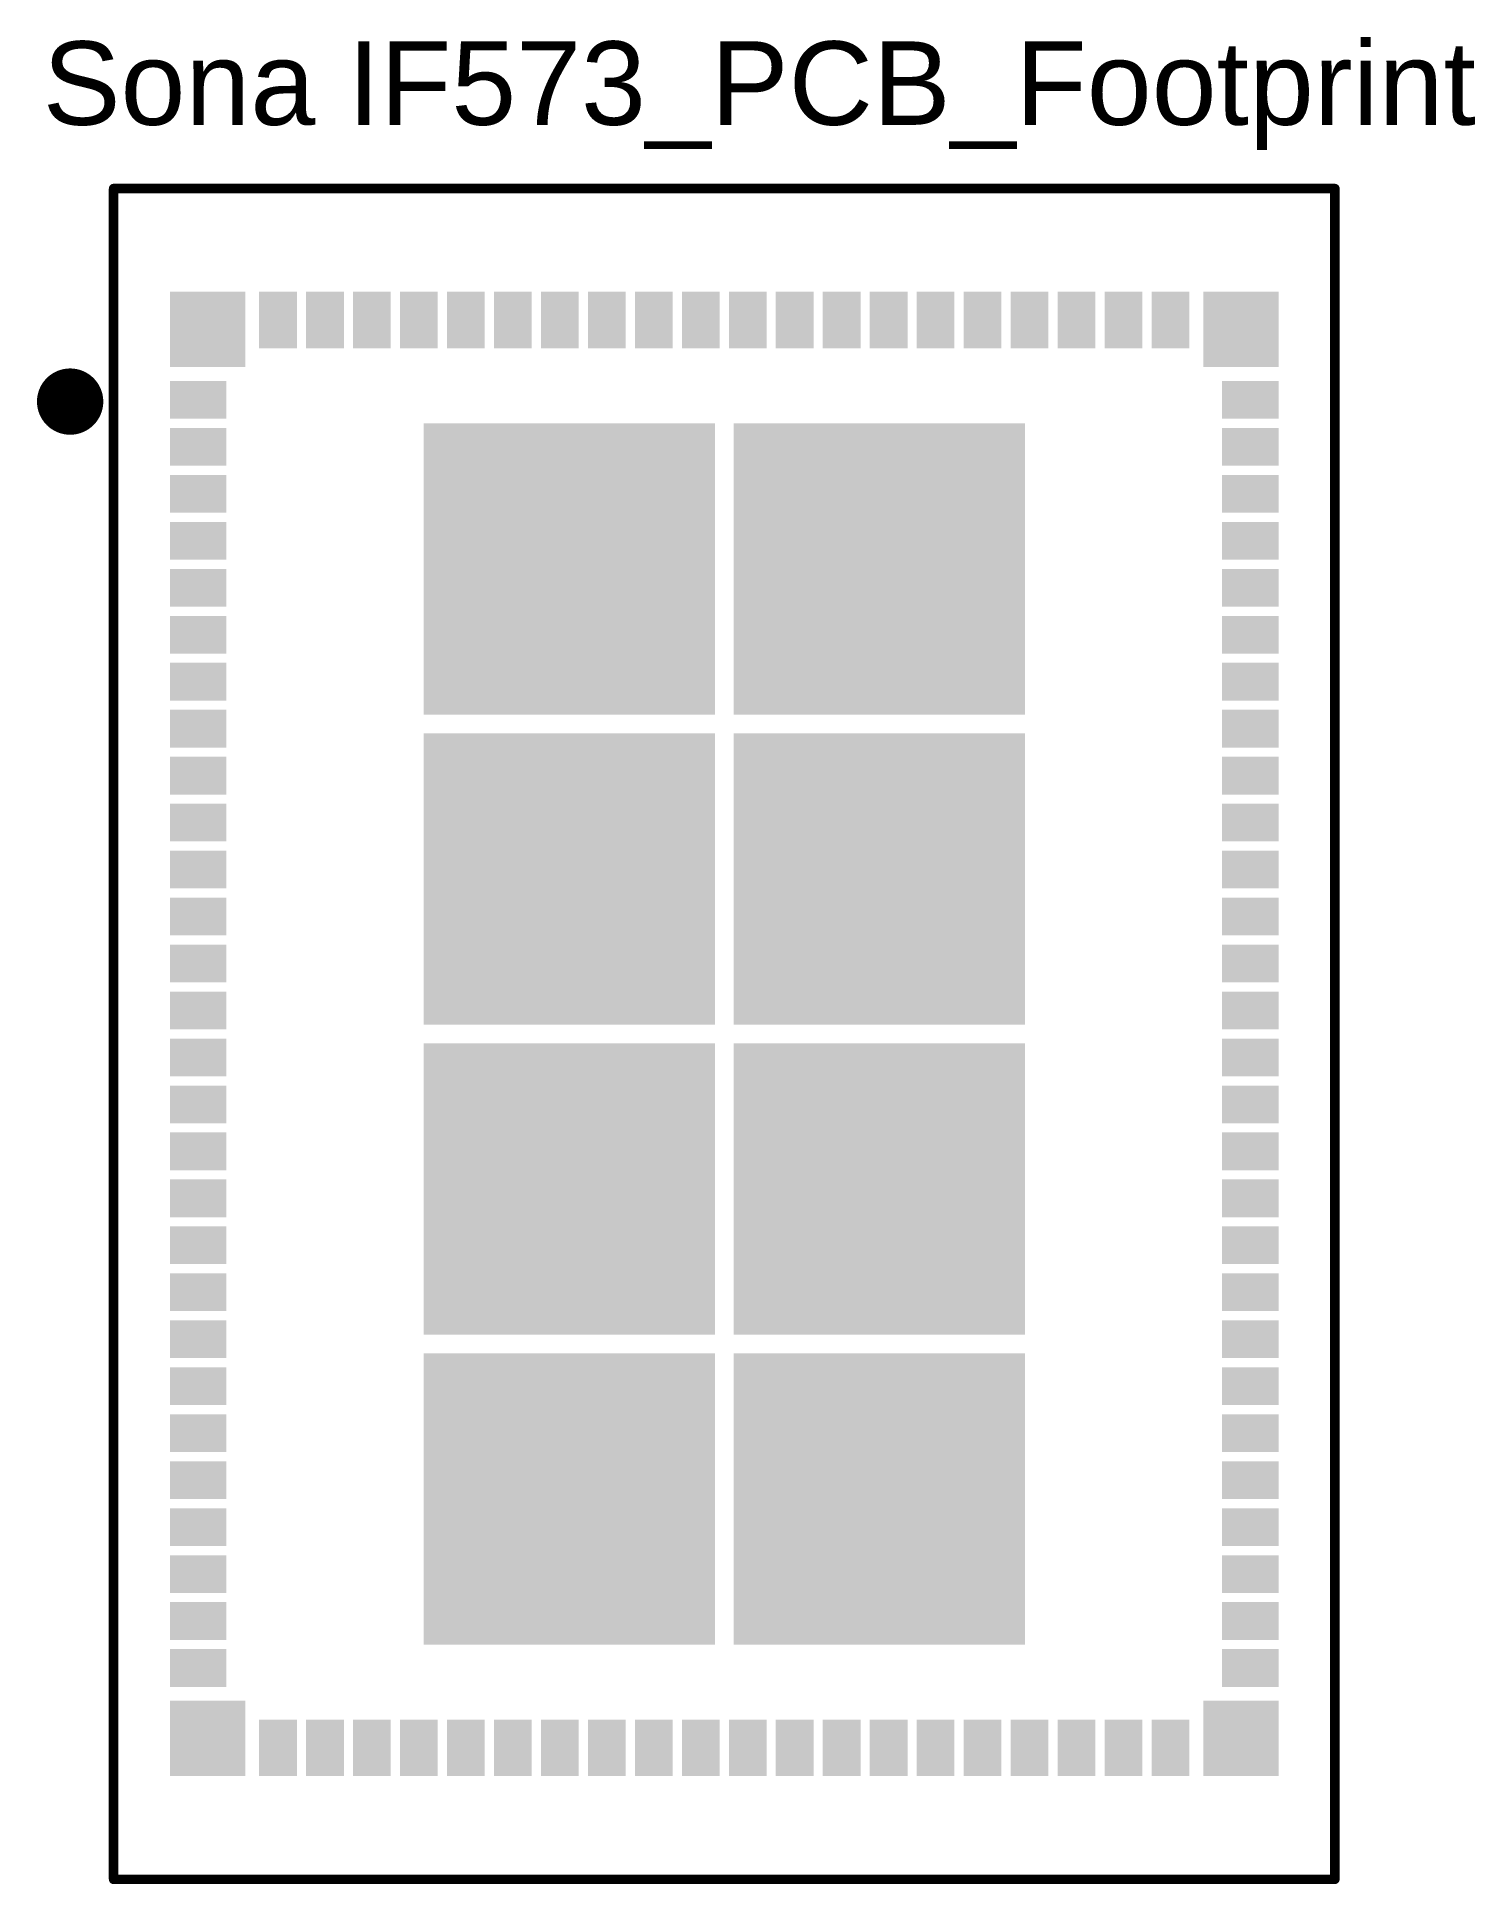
# Model space of a CAD drawing. Header units: inches. Extents: x 37.8 to 53.2, y 59.9 to 79.6.
import ezdxf

# ---------------------------------------------------------------- set-up
doc = ezdxf.new("R2010")
doc.units = ezdxf.units.IN
for name, color, linetype in [('TopLayer', 1, 'Continuous'), ('TopOverlay', 2, 'Continuous'), ('TopPaste', 8, 'Continuous'), ('TopSolder', 216, 'Continuous')]:
    doc.layers.add(name, color=color, linetype=linetype)
doc.styles.add('Arial', font='', dxfattribs={"height": 0.2})
doc.styles.get('Arial').set_extended_font_data('Arial')

# ---------------------------------------------------------------- blocks, each defined once
blk = doc.blocks.new('L______LWB6___LWB6__M_______P________S____1')
at = {"layer": 'TopLayer'}
for points in [[(-5.15, 7.85), (-5.85, 7.85), (-5.15, 7.15), (-5.85, 7.15)], [(-4.9, 7.35), (-4.6, 7.35), (-4.9, 7.85), (-4.6, 7.85)], [(-4.4, 7.35), (-4.1, 7.35), (-4.4, 7.85), (-4.1, 7.85)], [(-3.9, 7.35), (-3.6, 7.35), (-3.9, 7.85), (-3.6, 7.85)], [(-3.4, 7.35), (-3.1, 7.35), (-3.4, 7.85), (-3.1, 7.85)], [(-2.9, 7.35), (-2.6, 7.35), (-2.9, 7.85), (-2.6, 7.85)], [(-2.4, 7.35), (-2.1, 7.35), (-2.4, 7.85), (-2.1, 7.85)], [(-1.9, 7.35), (-1.6, 7.35), (-1.9, 7.85), (-1.6, 7.85)], [(-1.4, 7.35), (-1.1, 7.35), (-1.4, 7.85), (-1.1, 7.85)], [(-0.9, 7.35), (-0.6, 7.35), (-0.9, 7.85), (-0.6, 7.85)], [(-0.4, 7.35), (-0.1, 7.35), (-0.4, 7.85), (-0.1, 7.85)], [(0.1, 7.35), (0.4, 7.35), (0.1, 7.85), (0.4, 7.85)], [(0.6, 7.35), (0.9, 7.35), (0.6, 7.85), (0.9, 7.85)], [(1.1, 7.35), (1.4, 7.35), (1.1, 7.85), (1.4, 7.85)], [(1.6, 7.35), (1.9, 7.35), (1.6, 7.85), (1.9, 7.85)], [(2.1, 7.35), (2.4, 7.35), (2.1, 7.85), (2.4, 7.85)], [(2.6, 7.35), (2.9, 7.35), (2.6, 7.85), (2.9, 7.85)], [(3.1, 7.35), (3.4, 7.35), (3.1, 7.85), (3.4, 7.85)], [(3.6, 7.35), (3.9, 7.35), (3.6, 7.85), (3.9, 7.85)], [(4.1, 7.35), (4.4, 7.35), (4.1, 7.85), (4.4, 7.85)], [(4.9, 7.85), (4.6, 7.85), (4.9, 7.35), (4.6, 7.35)], [(5.15, 7.15), (5.85, 7.15), (5.15, 7.85), (5.85, 7.85)], [(-5.35, 6.6), (-5.35, 6.9), (-5.85, 6.6), (-5.85, 6.9)], [(5.85, 6.6), (5.85, 6.9), (5.35, 6.6), (5.35, 6.9)], [(-5.35, 6.1), (-5.35, 6.4), (-5.85, 6.1), (-5.85, 6.4)], [(-3.15, 3.45), (-0.15, 3.45), (-3.15, 6.45), (-0.15, 6.45)], [(3.15, 6.45), (0.15, 6.45), (3.15, 3.45), (0.15, 3.45)], [(5.35, 6.4), (5.35, 6.1), (5.85, 6.4), (5.85, 6.1)], [(-5.35, 5.6), (-5.35, 5.9), (-5.85, 5.6), (-5.85, 5.9)], [(5.35, 5.9), (5.35, 5.6), (5.85, 5.9), (5.85, 5.6)], [(-5.35, 5.1), (-5.35, 5.4), (-5.85, 5.1), (-5.85, 5.4)], [(5.35, 5.4), (5.35, 5.1), (5.85, 5.4), (5.85, 5.1)], [(-5.35, 4.6), (-5.35, 4.9), (-5.85, 4.6), (-5.85, 4.9)], [(5.35, 4.9), (5.35, 4.6), (5.85, 4.9), (5.85, 4.6)], [(-5.35, 4.1), (-5.35, 4.4), (-5.85, 4.1), (-5.85, 4.4)], [(5.35, 4.4), (5.35, 4.1), (5.85, 4.4), (5.85, 4.1)], [(-5.35, 3.6), (-5.35, 3.9), (-5.85, 3.6), (-5.85, 3.9)], [(5.35, 3.9), (5.35, 3.6), (5.85, 3.9), (5.85, 3.6)], [(-5.35, 3.1), (-5.35, 3.4), (-5.85, 3.1), (-5.85, 3.4)], [(5.35, 3.4), (5.35, 3.1), (5.85, 3.4), (5.85, 3.1)], [(-3.15, 0.15), (-0.15, 0.15), (-3.15, 3.15), (-0.15, 3.15)], [(3.15, 3.15), (0.15, 3.15), (3.15, 0.15), (0.15, 0.15)], [(-5.35, 2.6), (-5.35, 2.9), (-5.85, 2.6), (-5.85, 2.9)], [(5.35, 2.9), (5.35, 2.6), (5.85, 2.9), (5.85, 2.6)], [(-5.35, 2.1), (-5.35, 2.4), (-5.85, 2.1), (-5.85, 2.4)], [(5.35, 2.4), (5.35, 2.1), (5.85, 2.4), (5.85, 2.1)], [(-5.35, 1.6), (-5.35, 1.9), (-5.85, 1.6), (-5.85, 1.9)], [(5.35, 1.9), (5.35, 1.6), (5.85, 1.9), (5.85, 1.6)], [(-5.35, 1.1), (-5.35, 1.4), (-5.85, 1.1), (-5.85, 1.4)], [(5.35, 1.4), (5.35, 1.1), (5.85, 1.4), (5.85, 1.1)], [(-5.35, 0.6), (-5.35, 0.9), (-5.85, 0.6), (-5.85, 0.9)], [(5.35, 0.9), (5.35, 0.6), (5.85, 0.9), (5.85, 0.6)], [(-5.35, 0.1), (-5.35, 0.4), (-5.85, 0.1), (-5.85, 0.4)], [(5.35, 0.4), (5.35, 0.1), (5.85, 0.4), (5.85, 0.1)], [(-5.35, -0.4), (-5.35, -0.1), (-5.85, -0.4), (-5.85, -0.1)], [(-3.15, -3.15), (-0.15, -3.15), (-3.15, -0.15), (-0.15, -0.15)], [(3.15, -0.15), (0.15, -0.15), (3.15, -3.15), (0.15, -3.15)], [(5.35, -0.1), (5.35, -0.4), (5.85, -0.1), (5.85, -0.4)], [(-5.35, -0.9), (-5.35, -0.6), (-5.85, -0.9), (-5.85, -0.6)], [(5.35, -0.6), (5.35, -0.9), (5.85, -0.6), (5.85, -0.9)], [(-5.35, -1.4), (-5.35, -1.1), (-5.85, -1.4), (-5.85, -1.1)], [(5.35, -1.1), (5.35, -1.4), (5.85, -1.1), (5.85, -1.4)], [(-5.35, -1.9), (-5.35, -1.6), (-5.85, -1.9), (-5.85, -1.6)], [(5.35, -1.6), (5.35, -1.9), (5.85, -1.6), (5.85, -1.9)], [(-5.35, -2.4), (-5.35, -2.1), (-5.85, -2.4), (-5.85, -2.1)], [(5.35, -2.1), (5.35, -2.4), (5.85, -2.1), (5.85, -2.4)], [(-5.35, -2.9), (-5.35, -2.6), (-5.85, -2.9), (-5.85, -2.6)], [(5.35, -2.6), (5.35, -2.9), (5.85, -2.6), (5.85, -2.9)], [(-5.35, -3.4), (-5.35, -3.1), (-5.85, -3.4), (-5.85, -3.1)], [(5.35, -3.1), (5.35, -3.4), (5.85, -3.1), (5.85, -3.4)], [(-3.15, -6.45), (-0.15, -6.45), (-3.15, -3.45), (-0.15, -3.45)], [(3.15, -3.45), (0.15, -3.45), (3.15, -6.45), (0.15, -6.45)], [(-5.35, -3.9), (-5.35, -3.6), (-5.85, -3.9), (-5.85, -3.6)], [(5.35, -3.6), (5.35, -3.9), (5.85, -3.6), (5.85, -3.9)], [(-5.35, -4.4), (-5.35, -4.1), (-5.85, -4.4), (-5.85, -4.1)], [(5.35, -4.1), (5.35, -4.4), (5.85, -4.1), (5.85, -4.4)], [(-5.35, -4.9), (-5.35, -4.6), (-5.85, -4.9), (-5.85, -4.6)], [(5.35, -4.6), (5.35, -4.9), (5.85, -4.6), (5.85, -4.9)], [(-5.35, -5.4), (-5.35, -5.1), (-5.85, -5.4), (-5.85, -5.1)], [(5.35, -5.1), (5.35, -5.4), (5.85, -5.1), (5.85, -5.4)], [(-5.35, -5.9), (-5.35, -5.6), (-5.85, -5.9), (-5.85, -5.6)], [(5.35, -5.6), (5.35, -5.9), (5.85, -5.6), (5.85, -5.9)], [(-5.35, -6.4), (-5.35, -6.1), (-5.85, -6.4), (-5.85, -6.1)], [(5.35, -6.1), (5.35, -6.4), (5.85, -6.1), (5.85, -6.4)], [(-5.35, -6.9), (-5.35, -6.6), (-5.85, -6.9), (-5.85, -6.6)], [(5.85, -6.9), (5.85, -6.6), (5.35, -6.9), (5.35, -6.6)], [(-5.15, -7.15), (-5.85, -7.15), (-5.15, -7.85), (-5.85, -7.85)], [(5.15, -7.15), (5.15, -7.85), (5.85, -7.15), (5.85, -7.85)], [(-4.9, -7.85), (-4.6, -7.85), (-4.9, -7.35), (-4.6, -7.35)], [(-4.1, -7.35), (-4.4, -7.35), (-4.1, -7.85), (-4.4, -7.85)], [(-3.6, -7.35), (-3.9, -7.35), (-3.6, -7.85), (-3.9, -7.85)], [(-3.1, -7.35), (-3.4, -7.35), (-3.1, -7.85), (-3.4, -7.85)], [(-2.6, -7.35), (-2.9, -7.35), (-2.6, -7.85), (-2.9, -7.85)], [(-2.1, -7.35), (-2.4, -7.35), (-2.1, -7.85), (-2.4, -7.85)], [(-1.6, -7.35), (-1.9, -7.35), (-1.6, -7.85), (-1.9, -7.85)], [(-1.1, -7.35), (-1.4, -7.35), (-1.1, -7.85), (-1.4, -7.85)], [(-0.6, -7.35), (-0.9, -7.35), (-0.6, -7.85), (-0.9, -7.85)], [(-0.1, -7.35), (-0.4, -7.35), (-0.1, -7.85), (-0.4, -7.85)], [(0.4, -7.35), (0.1, -7.35), (0.4, -7.85), (0.1, -7.85)], [(0.9, -7.35), (0.6, -7.35), (0.9, -7.85), (0.6, -7.85)], [(1.4, -7.35), (1.1, -7.35), (1.4, -7.85), (1.1, -7.85)], [(1.9, -7.35), (1.6, -7.35), (1.9, -7.85), (1.6, -7.85)], [(2.4, -7.35), (2.1, -7.35), (2.4, -7.85), (2.1, -7.85)], [(2.9, -7.35), (2.6, -7.35), (2.9, -7.85), (2.6, -7.85)], [(3.4, -7.35), (3.1, -7.35), (3.4, -7.85), (3.1, -7.85)], [(3.9, -7.35), (3.6, -7.35), (3.9, -7.85), (3.6, -7.85)], [(4.4, -7.35), (4.1, -7.35), (4.4, -7.85), (4.1, -7.85)], [(4.9, -7.35), (4.6, -7.35), (4.9, -7.85), (4.6, -7.85)]]:
    blk.add_solid(points, dxfattribs=at)
at = {"layer": 'TopOverlay', "const_width": 0.102}
for points in [[(-6.5, -9), (-6.5, 9)], [(-6.5, 9), (6.5, 9)], [(6.5, 9), (6.5, -9)], [(-6.5, -9), (6.5, -9)]]:
    blk.add_lwpolyline(points, dxfattribs=at)
at = {"layer": 'TopOverlay'}
for points, const_width in [([(-6.525, 9, 1), (-6.475, 9, 1)], 0.0508), ([(-6.525, 9, 1), (-6.475, 9, 1)], 0.0508), ([(6.475, 9, 1), (6.525, 9, 1)], 0.0508), ([(6.475, 9, 1), (6.525, 9, 1)], 0.0508), ([(-6.8, 6.732, 1), (-7.125, 6.732, 1)], 0.381), ([(-7.221, 6.732, 1), (-7.03, 6.732, 1)], 0.191), ([(-6.895, 6.732, 1), (-6.705, 6.732, 1)], 0.191), ([(-6.525, -9, 1), (-6.475, -9, 1)], 0.0508), ([(-6.525, -9, 1), (-6.475, -9, 1)], 0.0508), ([(6.475, -9, 1), (6.525, -9, 1)], 0.0508), ([(6.475, -9, 1), (6.525, -9, 1)], 0.0508)]:
    blk.add_lwpolyline(points, format="xyb", close=True, dxfattribs=dict(at, const_width=const_width))
at = {"layer": 'TopPaste'}
for points in [[(-5.15, 7.85), (-5.85, 7.85), (-5.15, 7.15), (-5.85, 7.15)], [(-4.9, 7.35), (-4.6, 7.35), (-4.9, 7.85), (-4.6, 7.85)], [(-4.4, 7.35), (-4.1, 7.35), (-4.4, 7.85), (-4.1, 7.85)], [(-3.9, 7.35), (-3.6, 7.35), (-3.9, 7.85), (-3.6, 7.85)], [(-3.4, 7.35), (-3.1, 7.35), (-3.4, 7.85), (-3.1, 7.85)], [(-2.9, 7.35), (-2.6, 7.35), (-2.9, 7.85), (-2.6, 7.85)], [(-2.4, 7.35), (-2.1, 7.35), (-2.4, 7.85), (-2.1, 7.85)], [(-1.9, 7.35), (-1.6, 7.35), (-1.9, 7.85), (-1.6, 7.85)], [(-1.4, 7.35), (-1.1, 7.35), (-1.4, 7.85), (-1.1, 7.85)], [(-0.9, 7.35), (-0.6, 7.35), (-0.9, 7.85), (-0.6, 7.85)], [(-0.4, 7.35), (-0.1, 7.35), (-0.4, 7.85), (-0.1, 7.85)], [(0.1, 7.35), (0.4, 7.35), (0.1, 7.85), (0.4, 7.85)], [(0.6, 7.35), (0.9, 7.35), (0.6, 7.85), (0.9, 7.85)], [(1.1, 7.35), (1.4, 7.35), (1.1, 7.85), (1.4, 7.85)], [(1.6, 7.35), (1.9, 7.35), (1.6, 7.85), (1.9, 7.85)], [(2.1, 7.35), (2.4, 7.35), (2.1, 7.85), (2.4, 7.85)], [(2.6, 7.35), (2.9, 7.35), (2.6, 7.85), (2.9, 7.85)], [(3.1, 7.35), (3.4, 7.35), (3.1, 7.85), (3.4, 7.85)], [(3.6, 7.35), (3.9, 7.35), (3.6, 7.85), (3.9, 7.85)], [(4.1, 7.35), (4.4, 7.35), (4.1, 7.85), (4.4, 7.85)], [(4.9, 7.85), (4.6, 7.85), (4.9, 7.35), (4.6, 7.35)], [(5.15, 7.15), (5.85, 7.15), (5.15, 7.85), (5.85, 7.85)], [(-5.35, 6.6), (-5.35, 6.9), (-5.85, 6.6), (-5.85, 6.9)], [(5.85, 6.6), (5.85, 6.9), (5.35, 6.6), (5.35, 6.9)], [(-5.35, 6.1), (-5.35, 6.4), (-5.85, 6.1), (-5.85, 6.4)], [(-3.15, 3.45), (-0.15, 3.45), (-3.15, 6.45), (-0.15, 6.45)], [(3.15, 6.45), (0.15, 6.45), (3.15, 3.45), (0.15, 3.45)], [(5.35, 6.4), (5.35, 6.1), (5.85, 6.4), (5.85, 6.1)], [(-5.35, 5.6), (-5.35, 5.9), (-5.85, 5.6), (-5.85, 5.9)], [(5.35, 5.9), (5.35, 5.6), (5.85, 5.9), (5.85, 5.6)], [(-5.35, 5.1), (-5.35, 5.4), (-5.85, 5.1), (-5.85, 5.4)], [(5.35, 5.4), (5.35, 5.1), (5.85, 5.4), (5.85, 5.1)], [(-5.35, 4.6), (-5.35, 4.9), (-5.85, 4.6), (-5.85, 4.9)], [(5.35, 4.9), (5.35, 4.6), (5.85, 4.9), (5.85, 4.6)], [(-5.35, 4.1), (-5.35, 4.4), (-5.85, 4.1), (-5.85, 4.4)], [(5.35, 4.4), (5.35, 4.1), (5.85, 4.4), (5.85, 4.1)], [(-5.35, 3.6), (-5.35, 3.9), (-5.85, 3.6), (-5.85, 3.9)], [(5.35, 3.9), (5.35, 3.6), (5.85, 3.9), (5.85, 3.6)], [(-5.35, 3.1), (-5.35, 3.4), (-5.85, 3.1), (-5.85, 3.4)], [(5.35, 3.4), (5.35, 3.1), (5.85, 3.4), (5.85, 3.1)], [(-3.15, 0.15), (-0.15, 0.15), (-3.15, 3.15), (-0.15, 3.15)], [(3.15, 3.15), (0.15, 3.15), (3.15, 0.15), (0.15, 0.15)], [(-5.35, 2.6), (-5.35, 2.9), (-5.85, 2.6), (-5.85, 2.9)], [(5.35, 2.9), (5.35, 2.6), (5.85, 2.9), (5.85, 2.6)], [(-5.35, 2.1), (-5.35, 2.4), (-5.85, 2.1), (-5.85, 2.4)], [(5.35, 2.4), (5.35, 2.1), (5.85, 2.4), (5.85, 2.1)], [(-5.35, 1.6), (-5.35, 1.9), (-5.85, 1.6), (-5.85, 1.9)], [(5.35, 1.9), (5.35, 1.6), (5.85, 1.9), (5.85, 1.6)], [(-5.35, 1.1), (-5.35, 1.4), (-5.85, 1.1), (-5.85, 1.4)], [(5.35, 1.4), (5.35, 1.1), (5.85, 1.4), (5.85, 1.1)], [(-5.35, 0.6), (-5.35, 0.9), (-5.85, 0.6), (-5.85, 0.9)], [(5.35, 0.9), (5.35, 0.6), (5.85, 0.9), (5.85, 0.6)], [(-5.35, 0.1), (-5.35, 0.4), (-5.85, 0.1), (-5.85, 0.4)], [(5.35, 0.4), (5.35, 0.1), (5.85, 0.4), (5.85, 0.1)], [(-5.35, -0.4), (-5.35, -0.1), (-5.85, -0.4), (-5.85, -0.1)], [(-3.15, -3.15), (-0.15, -3.15), (-3.15, -0.15), (-0.15, -0.15)], [(3.15, -0.15), (0.15, -0.15), (3.15, -3.15), (0.15, -3.15)], [(5.35, -0.1), (5.35, -0.4), (5.85, -0.1), (5.85, -0.4)], [(-5.35, -0.9), (-5.35, -0.6), (-5.85, -0.9), (-5.85, -0.6)], [(5.35, -0.6), (5.35, -0.9), (5.85, -0.6), (5.85, -0.9)], [(-5.35, -1.4), (-5.35, -1.1), (-5.85, -1.4), (-5.85, -1.1)], [(5.35, -1.1), (5.35, -1.4), (5.85, -1.1), (5.85, -1.4)], [(-5.35, -1.9), (-5.35, -1.6), (-5.85, -1.9), (-5.85, -1.6)], [(5.35, -1.6), (5.35, -1.9), (5.85, -1.6), (5.85, -1.9)], [(-5.35, -2.4), (-5.35, -2.1), (-5.85, -2.4), (-5.85, -2.1)], [(5.35, -2.1), (5.35, -2.4), (5.85, -2.1), (5.85, -2.4)], [(-5.35, -2.9), (-5.35, -2.6), (-5.85, -2.9), (-5.85, -2.6)], [(5.35, -2.6), (5.35, -2.9), (5.85, -2.6), (5.85, -2.9)], [(-5.35, -3.4), (-5.35, -3.1), (-5.85, -3.4), (-5.85, -3.1)], [(5.35, -3.1), (5.35, -3.4), (5.85, -3.1), (5.85, -3.4)], [(-3.15, -6.45), (-0.15, -6.45), (-3.15, -3.45), (-0.15, -3.45)], [(3.15, -3.45), (0.15, -3.45), (3.15, -6.45), (0.15, -6.45)], [(-5.35, -3.9), (-5.35, -3.6), (-5.85, -3.9), (-5.85, -3.6)], [(5.35, -3.6), (5.35, -3.9), (5.85, -3.6), (5.85, -3.9)], [(-5.35, -4.4), (-5.35, -4.1), (-5.85, -4.4), (-5.85, -4.1)], [(5.35, -4.1), (5.35, -4.4), (5.85, -4.1), (5.85, -4.4)], [(-5.35, -4.9), (-5.35, -4.6), (-5.85, -4.9), (-5.85, -4.6)], [(5.35, -4.6), (5.35, -4.9), (5.85, -4.6), (5.85, -4.9)], [(-5.35, -5.4), (-5.35, -5.1), (-5.85, -5.4), (-5.85, -5.1)], [(5.35, -5.1), (5.35, -5.4), (5.85, -5.1), (5.85, -5.4)], [(-5.35, -5.9), (-5.35, -5.6), (-5.85, -5.9), (-5.85, -5.6)], [(5.35, -5.6), (5.35, -5.9), (5.85, -5.6), (5.85, -5.9)], [(-5.35, -6.4), (-5.35, -6.1), (-5.85, -6.4), (-5.85, -6.1)], [(5.35, -6.1), (5.35, -6.4), (5.85, -6.1), (5.85, -6.4)], [(-5.35, -6.9), (-5.35, -6.6), (-5.85, -6.9), (-5.85, -6.6)], [(5.85, -6.9), (5.85, -6.6), (5.35, -6.9), (5.35, -6.6)], [(-5.15, -7.15), (-5.85, -7.15), (-5.15, -7.85), (-5.85, -7.85)], [(5.15, -7.15), (5.15, -7.85), (5.85, -7.15), (5.85, -7.85)], [(-4.9, -7.85), (-4.6, -7.85), (-4.9, -7.35), (-4.6, -7.35)], [(-4.1, -7.35), (-4.4, -7.35), (-4.1, -7.85), (-4.4, -7.85)], [(-3.6, -7.35), (-3.9, -7.35), (-3.6, -7.85), (-3.9, -7.85)], [(-3.1, -7.35), (-3.4, -7.35), (-3.1, -7.85), (-3.4, -7.85)], [(-2.6, -7.35), (-2.9, -7.35), (-2.6, -7.85), (-2.9, -7.85)], [(-2.1, -7.35), (-2.4, -7.35), (-2.1, -7.85), (-2.4, -7.85)], [(-1.6, -7.35), (-1.9, -7.35), (-1.6, -7.85), (-1.9, -7.85)], [(-1.1, -7.35), (-1.4, -7.35), (-1.1, -7.85), (-1.4, -7.85)], [(-0.6, -7.35), (-0.9, -7.35), (-0.6, -7.85), (-0.9, -7.85)], [(-0.1, -7.35), (-0.4, -7.35), (-0.1, -7.85), (-0.4, -7.85)], [(0.4, -7.35), (0.1, -7.35), (0.4, -7.85), (0.1, -7.85)], [(0.9, -7.35), (0.6, -7.35), (0.9, -7.85), (0.6, -7.85)], [(1.4, -7.35), (1.1, -7.35), (1.4, -7.85), (1.1, -7.85)], [(1.9, -7.35), (1.6, -7.35), (1.9, -7.85), (1.6, -7.85)], [(2.4, -7.35), (2.1, -7.35), (2.4, -7.85), (2.1, -7.85)], [(2.9, -7.35), (2.6, -7.35), (2.9, -7.85), (2.6, -7.85)], [(3.4, -7.35), (3.1, -7.35), (3.4, -7.85), (3.1, -7.85)], [(3.9, -7.35), (3.6, -7.35), (3.9, -7.85), (3.6, -7.85)], [(4.4, -7.35), (4.1, -7.35), (4.4, -7.85), (4.1, -7.85)], [(4.9, -7.35), (4.6, -7.35), (4.9, -7.85), (4.6, -7.85)]]:
    blk.add_solid(points, dxfattribs=at)
at = {"layer": 'TopSolder'}
for points in [[(-5.099, 7.901), (-5.901, 7.901), (-5.099, 7.099), (-5.901, 7.099)], [(-4.951, 7.299), (-4.549, 7.299), (-4.951, 7.901), (-4.549, 7.901)], [(-4.451, 7.299), (-4.049, 7.299), (-4.451, 7.901), (-4.049, 7.901)], [(-3.951, 7.299), (-3.549, 7.299), (-3.951, 7.901), (-3.549, 7.901)], [(-3.451, 7.299), (-3.049, 7.299), (-3.451, 7.901), (-3.049, 7.901)], [(-2.951, 7.299), (-2.549, 7.299), (-2.951, 7.901), (-2.549, 7.901)], [(-2.451, 7.299), (-2.049, 7.299), (-2.451, 7.901), (-2.049, 7.901)], [(-1.951, 7.299), (-1.549, 7.299), (-1.951, 7.901), (-1.549, 7.901)], [(-1.451, 7.299), (-1.049, 7.299), (-1.451, 7.901), (-1.049, 7.901)], [(-0.951, 7.299), (-0.549, 7.299), (-0.951, 7.901), (-0.549, 7.901)], [(-0.451, 7.299), (-0.049, 7.299), (-0.451, 7.901), (-0.049, 7.901)], [(0.049, 7.299), (0.451, 7.299), (0.049, 7.901), (0.451, 7.901)], [(0.549, 7.299), (0.951, 7.299), (0.549, 7.901), (0.951, 7.901)], [(1.049, 7.299), (1.451, 7.299), (1.049, 7.901), (1.451, 7.901)], [(1.549, 7.299), (1.951, 7.299), (1.549, 7.901), (1.951, 7.901)], [(2.049, 7.299), (2.451, 7.299), (2.049, 7.901), (2.451, 7.901)], [(2.549, 7.299), (2.951, 7.299), (2.549, 7.901), (2.951, 7.901)], [(3.049, 7.299), (3.451, 7.299), (3.049, 7.901), (3.451, 7.901)], [(3.549, 7.299), (3.951, 7.299), (3.549, 7.901), (3.951, 7.901)], [(4.049, 7.299), (4.451, 7.299), (4.049, 7.901), (4.451, 7.901)], [(4.951, 7.901), (4.549, 7.901), (4.951, 7.299), (4.549, 7.299)], [(5.099, 7.099), (5.901, 7.099), (5.099, 7.901), (5.901, 7.901)], [(-5.299, 6.549), (-5.299, 6.951), (-5.901, 6.549), (-5.901, 6.951)], [(5.901, 6.549), (5.901, 6.951), (5.299, 6.549), (5.299, 6.951)], [(-3.201, 3.399), (-0.099, 3.399), (-3.201, 6.501), (-0.099, 6.501)], [(3.201, 6.501), (0.099, 6.501), (3.201, 3.399), (0.099, 3.399)], [(-5.299, 6.049), (-5.299, 6.451), (-5.901, 6.049), (-5.901, 6.451)], [(5.299, 6.451), (5.299, 6.049), (5.901, 6.451), (5.901, 6.049)], [(-5.299, 5.549), (-5.299, 5.951), (-5.901, 5.549), (-5.901, 5.951)], [(5.299, 5.951), (5.299, 5.549), (5.901, 5.951), (5.901, 5.549)], [(-5.299, 5.049), (-5.299, 5.451), (-5.901, 5.049), (-5.901, 5.451)], [(5.299, 5.451), (5.299, 5.049), (5.901, 5.451), (5.901, 5.049)], [(-5.299, 4.549), (-5.299, 4.951), (-5.901, 4.549), (-5.901, 4.951)], [(5.299, 4.951), (5.299, 4.549), (5.901, 4.951), (5.901, 4.549)], [(-5.299, 4.049), (-5.299, 4.451), (-5.901, 4.049), (-5.901, 4.451)], [(5.299, 4.451), (5.299, 4.049), (5.901, 4.451), (5.901, 4.049)], [(-5.299, 3.549), (-5.299, 3.951), (-5.901, 3.549), (-5.901, 3.951)], [(5.299, 3.951), (5.299, 3.549), (5.901, 3.951), (5.901, 3.549)], [(-5.299, 3.049), (-5.299, 3.451), (-5.901, 3.049), (-5.901, 3.451)], [(5.299, 3.451), (5.299, 3.049), (5.901, 3.451), (5.901, 3.049)], [(-3.201, 0.099), (-0.099, 0.099), (-3.201, 3.201), (-0.099, 3.201)], [(3.201, 3.201), (0.099, 3.201), (3.201, 0.099), (0.099, 0.099)], [(-5.299, 2.549), (-5.299, 2.951), (-5.901, 2.549), (-5.901, 2.951)], [(5.299, 2.951), (5.299, 2.549), (5.901, 2.951), (5.901, 2.549)], [(-5.299, 2.049), (-5.299, 2.451), (-5.901, 2.049), (-5.901, 2.451)], [(5.299, 2.451), (5.299, 2.049), (5.901, 2.451), (5.901, 2.049)], [(-5.299, 1.549), (-5.299, 1.951), (-5.901, 1.549), (-5.901, 1.951)], [(5.299, 1.951), (5.299, 1.549), (5.901, 1.951), (5.901, 1.549)], [(-5.299, 1.049), (-5.299, 1.451), (-5.901, 1.049), (-5.901, 1.451)], [(5.299, 1.451), (5.299, 1.049), (5.901, 1.451), (5.901, 1.049)], [(-5.299, 0.549), (-5.299, 0.951), (-5.901, 0.549), (-5.901, 0.951)], [(5.299, 0.951), (5.299, 0.549), (5.901, 0.951), (5.901, 0.549)], [(-5.299, 0.049), (-5.299, 0.451), (-5.901, 0.049), (-5.901, 0.451)], [(5.299, 0.451), (5.299, 0.049), (5.901, 0.451), (5.901, 0.049)], [(-5.299, -0.451), (-5.299, -0.049), (-5.901, -0.451), (-5.901, -0.049)], [(-3.201, -3.201), (-0.099, -3.201), (-3.201, -0.099), (-0.099, -0.099)], [(3.201, -0.099), (0.099, -0.099), (3.201, -3.201), (0.099, -3.201)], [(5.299, -0.049), (5.299, -0.451), (5.901, -0.049), (5.901, -0.451)], [(-5.299, -0.951), (-5.299, -0.549), (-5.901, -0.951), (-5.901, -0.549)], [(5.299, -0.549), (5.299, -0.951), (5.901, -0.549), (5.901, -0.951)], [(-5.299, -1.451), (-5.299, -1.049), (-5.901, -1.451), (-5.901, -1.049)], [(5.299, -1.049), (5.299, -1.451), (5.901, -1.049), (5.901, -1.451)], [(-5.299, -1.951), (-5.299, -1.549), (-5.901, -1.951), (-5.901, -1.549)], [(5.299, -1.549), (5.299, -1.951), (5.901, -1.549), (5.901, -1.951)], [(-5.299, -2.451), (-5.299, -2.049), (-5.901, -2.451), (-5.901, -2.049)], [(5.299, -2.049), (5.299, -2.451), (5.901, -2.049), (5.901, -2.451)], [(-5.299, -2.951), (-5.299, -2.549), (-5.901, -2.951), (-5.901, -2.549)], [(5.299, -2.549), (5.299, -2.951), (5.901, -2.549), (5.901, -2.951)], [(-5.299, -3.451), (-5.299, -3.049), (-5.901, -3.451), (-5.901, -3.049)], [(5.299, -3.049), (5.299, -3.451), (5.901, -3.049), (5.901, -3.451)], [(-3.201, -6.501), (-0.099, -6.501), (-3.201, -3.399), (-0.099, -3.399)], [(3.201, -3.399), (0.099, -3.399), (3.201, -6.501), (0.099, -6.501)], [(-5.299, -3.951), (-5.299, -3.549), (-5.901, -3.951), (-5.901, -3.549)], [(5.299, -3.549), (5.299, -3.951), (5.901, -3.549), (5.901, -3.951)], [(-5.299, -4.451), (-5.299, -4.049), (-5.901, -4.451), (-5.901, -4.049)], [(5.299, -4.049), (5.299, -4.451), (5.901, -4.049), (5.901, -4.451)], [(-5.299, -4.951), (-5.299, -4.549), (-5.901, -4.951), (-5.901, -4.549)], [(5.299, -4.549), (5.299, -4.951), (5.901, -4.549), (5.901, -4.951)], [(-5.299, -5.451), (-5.299, -5.049), (-5.901, -5.451), (-5.901, -5.049)], [(5.299, -5.049), (5.299, -5.451), (5.901, -5.049), (5.901, -5.451)], [(-5.299, -5.951), (-5.299, -5.549), (-5.901, -5.951), (-5.901, -5.549)], [(5.299, -5.549), (5.299, -5.951), (5.901, -5.549), (5.901, -5.951)], [(-5.299, -6.451), (-5.299, -6.049), (-5.901, -6.451), (-5.901, -6.049)], [(5.299, -6.049), (5.299, -6.451), (5.901, -6.049), (5.901, -6.451)], [(-5.299, -6.951), (-5.299, -6.549), (-5.901, -6.951), (-5.901, -6.549)], [(5.901, -6.951), (5.901, -6.549), (5.299, -6.951), (5.299, -6.549)], [(-5.099, -7.099), (-5.901, -7.099), (-5.099, -7.901), (-5.901, -7.901)], [(5.099, -7.099), (5.099, -7.901), (5.901, -7.099), (5.901, -7.901)], [(-4.951, -7.901), (-4.549, -7.901), (-4.951, -7.299), (-4.549, -7.299)], [(-4.049, -7.299), (-4.451, -7.299), (-4.049, -7.901), (-4.451, -7.901)], [(-3.549, -7.299), (-3.951, -7.299), (-3.549, -7.901), (-3.951, -7.901)], [(-3.049, -7.299), (-3.451, -7.299), (-3.049, -7.901), (-3.451, -7.901)], [(-2.549, -7.299), (-2.951, -7.299), (-2.549, -7.901), (-2.951, -7.901)], [(-2.049, -7.299), (-2.451, -7.299), (-2.049, -7.901), (-2.451, -7.901)], [(-1.549, -7.299), (-1.951, -7.299), (-1.549, -7.901), (-1.951, -7.901)], [(-1.049, -7.299), (-1.451, -7.299), (-1.049, -7.901), (-1.451, -7.901)], [(-0.549, -7.299), (-0.951, -7.299), (-0.549, -7.901), (-0.951, -7.901)], [(-0.049, -7.299), (-0.451, -7.299), (-0.049, -7.901), (-0.451, -7.901)], [(0.451, -7.299), (0.049, -7.299), (0.451, -7.901), (0.049, -7.901)], [(0.951, -7.299), (0.549, -7.299), (0.951, -7.901), (0.549, -7.901)], [(1.451, -7.299), (1.049, -7.299), (1.451, -7.901), (1.049, -7.901)], [(1.951, -7.299), (1.549, -7.299), (1.951, -7.901), (1.549, -7.901)], [(2.451, -7.299), (2.049, -7.299), (2.451, -7.901), (2.049, -7.901)], [(2.951, -7.299), (2.549, -7.299), (2.951, -7.901), (2.549, -7.901)], [(3.451, -7.299), (3.049, -7.299), (3.451, -7.901), (3.049, -7.901)], [(3.951, -7.299), (3.549, -7.299), (3.951, -7.901), (3.549, -7.901)], [(4.451, -7.299), (4.049, -7.299), (4.451, -7.901), (4.049, -7.901)], [(4.951, -7.299), (4.549, -7.299), (4.951, -7.901), (4.549, -7.901)]]:
    blk.add_solid(points, dxfattribs=at)

msp = doc.modelspace()

# ---------------------------------------------------------------- block references
msp.add_blockref('L______LWB6___LWB6__M_______P________S____1', (45.159, 68.968))

# ---------------------------------------------------------------- texts
at = {"layer": 'TopOverlay', "style": 'Arial'}
msp.add_text('Sona IF573_PCB_Footprint', height=0.889, dxfattribs=at).set_placement((37.905, 78.646))

doc.saveas('drawing.dxf')
